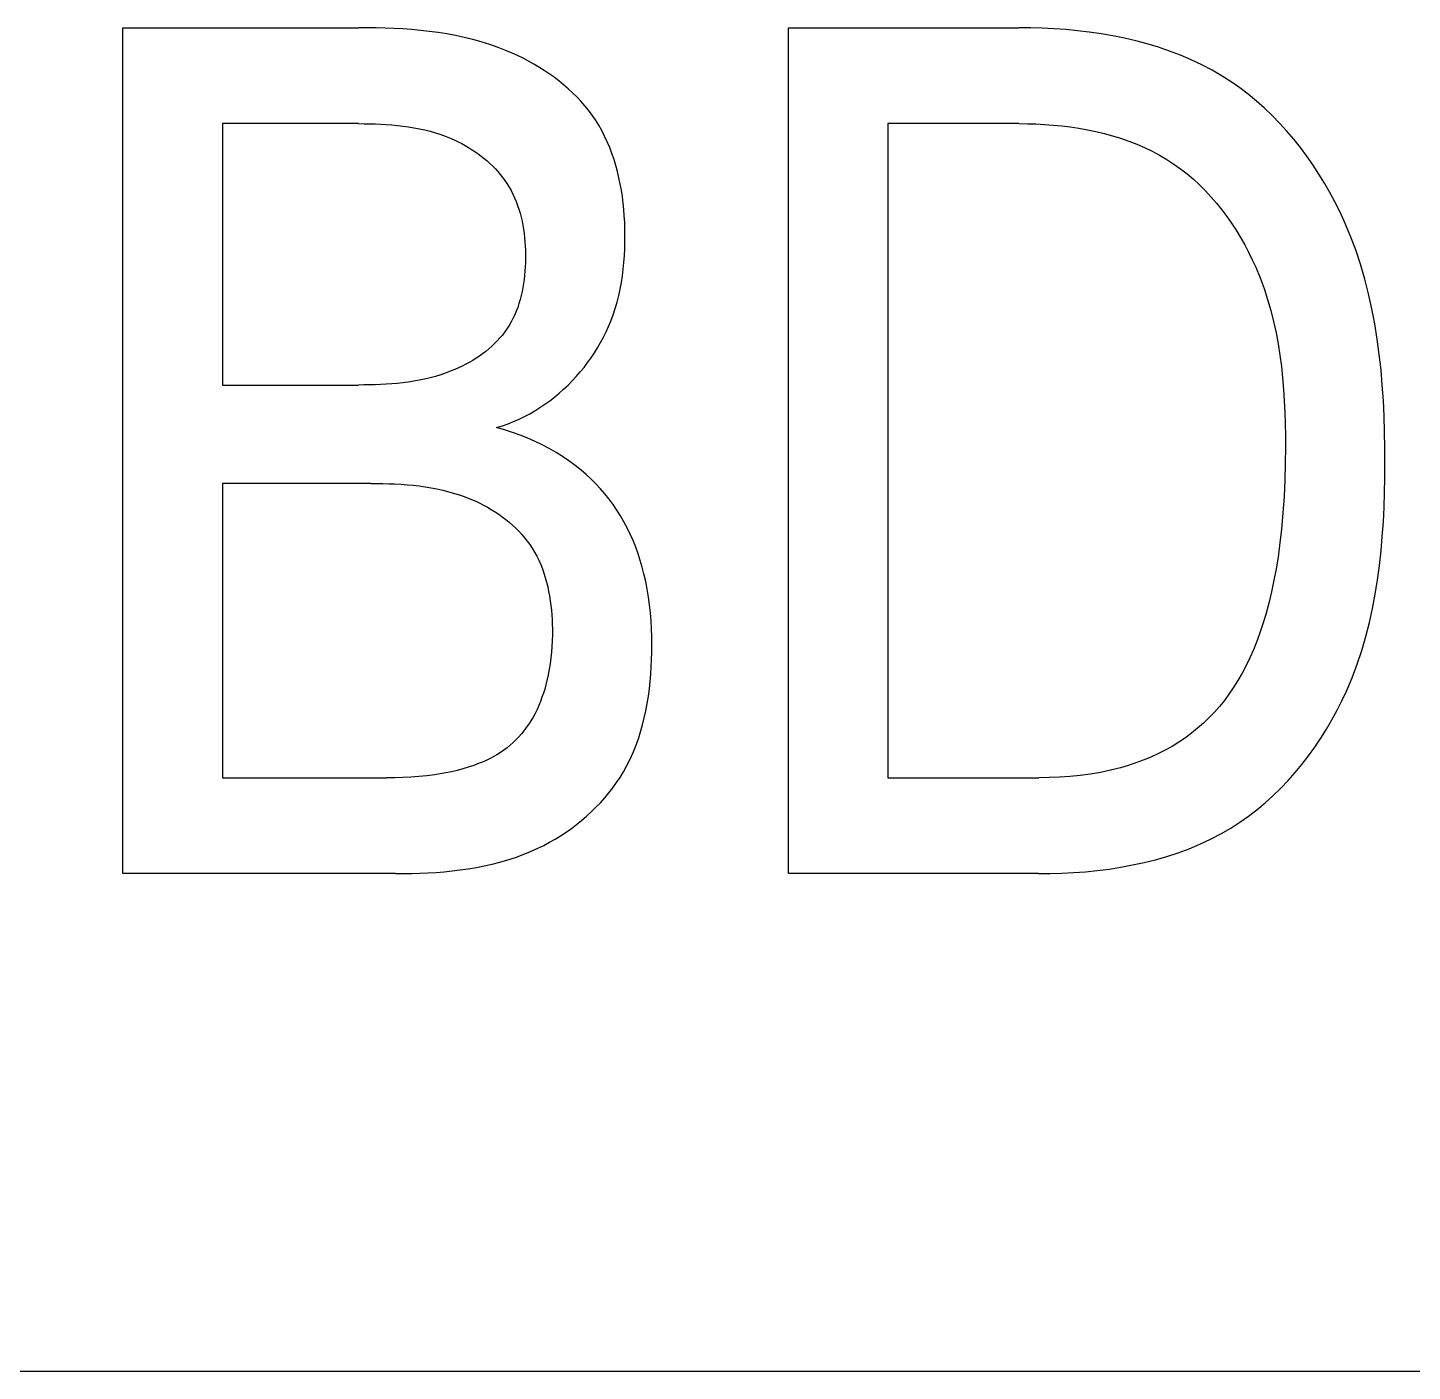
# Model space of a CAD drawing. Extents: x 10 to 952, y 6 to 232.
# Drawn here: x 792.17 to 794.203, y 146.897 to 148.87 of the extents above; entities that cross this region are included whole.
import ezdxf

# ---------------------------------------------------------------- set-up
doc = ezdxf.new("R2010")
doc.units = 0
doc.header["$LTSCALE"] = 5
doc.header["$MEASUREMENT"] = 0
doc.layers.get('0').update_dxf_attribs({"linetype": 'CONTINUOUS'})

msp = doc.modelspace()

# ---------------------------------------------------------------- linework, layer by layer
at = {"color": 7, "linetype": 'Continuous'}
for p, q in [((792.3095, 147.6275), (792.3095, 148.8696)), ((792.3095, 148.8696), (792.6555, 148.8696)), ((792.6685, 148.8696), (792.6555, 148.8696)), ((792.6815, 148.8694), (792.6685, 148.8696)), ((792.6945, 148.869), (792.6815, 148.8694)), ((792.7075, 148.8685), (792.6945, 148.869)), ((792.7205, 148.8678), (792.7075, 148.8685)), ((792.7335, 148.8668), (792.7205, 148.8678)), ((793.2869, 147.6275), (793.2869, 148.8696)), ((793.2869, 148.8696), (793.6254, 148.8696)), ((793.6425, 148.8695), (793.6254, 148.8696)), ((793.6597, 148.869), (793.6425, 148.8695)), ((793.677, 148.8681), (793.6597, 148.869)), ((793.6943, 148.8669), (793.677, 148.8681)), ((792.7465, 148.8657), (792.7335, 148.8668)), ((792.7594, 148.8642), (792.7465, 148.8657)), ((792.7723, 148.8625), (792.7594, 148.8642)), ((792.7852, 148.8604), (792.7723, 148.8625)), ((792.798, 148.8581), (792.7852, 148.8604)), ((792.8107, 148.8554), (792.798, 148.8581)), ((792.8233, 148.8523), (792.8107, 148.8554)), ((792.8359, 148.8488), (792.8233, 148.8523)), ((792.8484, 148.8449), (792.8359, 148.8488)), ((793.7116, 148.8652), (793.6943, 148.8669)), ((793.7288, 148.8632), (793.7116, 148.8652)), ((793.7461, 148.8607), (793.7288, 148.8632)), ((793.7632, 148.8577), (793.7461, 148.8607)), ((793.7803, 148.8543), (793.7632, 148.8577)), ((793.7972, 148.8504), (793.7803, 148.8543)), ((793.8139, 148.8459), (793.7972, 148.8504)), ((792.8607, 148.8406), (792.8484, 148.8449)), ((792.873, 148.8358), (792.8607, 148.8406)), ((792.8811, 148.8323), (792.873, 148.8358)), ((792.8892, 148.8286), (792.8811, 148.8323)), ((792.8972, 148.8247), (792.8892, 148.8286)), ((793.8305, 148.8409), (793.8139, 148.8459)), ((793.8468, 148.8354), (793.8305, 148.8409)), ((793.8629, 148.8293), (793.8468, 148.8354)), ((793.8786, 148.8225), (793.8629, 148.8293)), ((792.9052, 148.8206), (792.8972, 148.8247)), ((792.913, 148.8162), (792.9052, 148.8206)), ((792.9206, 148.8117), (792.913, 148.8162)), ((792.9282, 148.807), (792.9206, 148.8117)), ((792.9356, 148.802), (792.9282, 148.807)), ((793.8941, 148.8152), (793.8786, 148.8225)), ((793.9092, 148.8072), (793.8941, 148.8152)), ((793.924, 148.7986), (793.9092, 148.8072)), ((792.9428, 148.7968), (792.9356, 148.802)), ((792.9499, 148.7915), (792.9428, 148.7968)), ((792.9568, 148.7859), (792.9499, 148.7915)), ((793.9371, 148.7902), (793.924, 148.7986)), ((793.9498, 148.7813), (793.9371, 148.7902)), ((792.9634, 148.7801), (792.9568, 148.7859)), ((792.9699, 148.7742), (792.9634, 148.7801)), ((792.9761, 148.768), (792.9699, 148.7742)), ((792.9821, 148.7616), (792.9761, 148.768)), ((793.9622, 148.7719), (793.9498, 148.7813)), ((793.9742, 148.7619), (793.9622, 148.7719)), ((792.9879, 148.7551), (792.9821, 148.7616)), ((792.9934, 148.7483), (792.9879, 148.7551)), ((792.9985, 148.7414), (792.9934, 148.7483)), ((793.9859, 148.7516), (793.9742, 148.7619)), ((793.9972, 148.7407), (793.9859, 148.7516)), ((792.4556, 148.7288), (792.4556, 148.3449)), ((792.6555, 148.7288), (792.4556, 148.7288)), ((792.6555, 148.7288), (792.6637, 148.7287)), ((792.6637, 148.7287), (792.6718, 148.7286)), ((792.6718, 148.7286), (792.68, 148.7284)), ((792.68, 148.7284), (792.6881, 148.728)), ((792.6881, 148.728), (792.6963, 148.7276)), ((792.6963, 148.7276), (792.7045, 148.727)), ((792.7045, 148.727), (792.7126, 148.7262)), ((792.7126, 148.7262), (792.7208, 148.7252)), ((793.0035, 148.7343), (792.9985, 148.7414)), ((793.0083, 148.7265), (793.0035, 148.7343)), ((793.0128, 148.7186), (793.0083, 148.7265)), ((793.4331, 148.7288), (793.4331, 147.7683)), ((793.6254, 148.7288), (793.4331, 148.7288)), ((793.6254, 148.7288), (793.6378, 148.7287)), ((793.6378, 148.7287), (793.6504, 148.7283)), ((793.6504, 148.7283), (793.663, 148.7276)), ((793.663, 148.7276), (793.6756, 148.7267)), ((793.6756, 148.7267), (793.6882, 148.7255)), ((793.6882, 148.7255), (793.7008, 148.7239)), ((794.0082, 148.7295), (793.9972, 148.7407)), ((794.0188, 148.7179), (794.0082, 148.7295)), ((792.7208, 148.7252), (792.7289, 148.7241)), ((792.7289, 148.7241), (792.7369, 148.7228)), ((792.7369, 148.7228), (792.7449, 148.7212)), ((792.7449, 148.7212), (792.7529, 148.7195)), ((792.7529, 148.7195), (792.7608, 148.7175)), ((792.7608, 148.7175), (792.7687, 148.7152)), ((792.7687, 148.7152), (792.7765, 148.7127)), ((792.7765, 148.7127), (792.7842, 148.7099)), ((792.7842, 148.7099), (792.7918, 148.7068)), ((792.7918, 148.7068), (792.7969, 148.7045)), ((793.017, 148.7104), (793.0128, 148.7186)), ((793.0209, 148.7021), (793.017, 148.7104)), ((793.7008, 148.7239), (793.7134, 148.722)), ((793.7134, 148.722), (793.7259, 148.7198)), ((793.7259, 148.7198), (793.7383, 148.7173)), ((793.7383, 148.7173), (793.7506, 148.7143)), ((793.7506, 148.7143), (793.7628, 148.711)), ((793.7628, 148.711), (793.7748, 148.7073)), ((793.7748, 148.7073), (793.7867, 148.7032)), ((794.029, 148.7059), (794.0188, 148.7179)), ((794.0388, 148.6936), (794.029, 148.7059)), ((792.7969, 148.7045), (792.802, 148.702)), ((792.802, 148.702), (792.8071, 148.6995)), ((792.8071, 148.6995), (792.812, 148.6968)), ((792.812, 148.6968), (792.8169, 148.6939)), ((792.8169, 148.6939), (792.8217, 148.6909)), ((792.8217, 148.6909), (792.8265, 148.6878)), ((792.8265, 148.6878), (792.8311, 148.6846)), ((793.0245, 148.6937), (793.0209, 148.7021)), ((793.0278, 148.685), (793.0245, 148.6937)), ((793.0308, 148.6763), (793.0278, 148.685)), ((793.7867, 148.7032), (793.7984, 148.6987)), ((793.7984, 148.6987), (793.8099, 148.6937)), ((793.8099, 148.6937), (793.8211, 148.6883)), ((793.8211, 148.6883), (793.8321, 148.6824)), ((794.0483, 148.681), (794.0388, 148.6936)), ((792.8311, 148.6846), (792.8356, 148.6812)), ((792.8356, 148.6812), (792.8401, 148.6777)), ((792.8401, 148.6777), (792.8444, 148.6741)), ((792.8444, 148.6741), (792.8485, 148.6703)), ((792.8485, 148.6703), (792.8526, 148.6664)), ((792.8526, 148.6664), (792.8565, 148.6624)), ((793.0335, 148.6674), (793.0308, 148.6763)), ((793.0359, 148.6584), (793.0335, 148.6674)), ((793.8321, 148.6824), (793.8428, 148.6761)), ((793.8428, 148.6761), (793.8529, 148.6694)), ((793.8529, 148.6694), (793.8628, 148.6624)), ((794.0573, 148.668), (794.0483, 148.681)), ((794.066, 148.6548), (794.0573, 148.668)), ((792.8565, 148.6624), (792.8602, 148.6583)), ((792.8602, 148.6583), (792.8638, 148.6541)), ((792.8638, 148.6541), (792.8672, 148.6498)), ((792.8672, 148.6498), (792.8705, 148.6453)), ((792.8705, 148.6453), (792.8736, 148.6407)), ((793.038, 148.6493), (793.0359, 148.6584)), ((793.04, 148.6401), (793.038, 148.6493)), ((793.8628, 148.6624), (793.8723, 148.6549)), ((793.8723, 148.6549), (793.8816, 148.647)), ((793.8816, 148.647), (793.8905, 148.6387)), ((794.0743, 148.6414), (794.066, 148.6548)), ((792.8736, 148.6407), (792.8767, 148.6357)), ((792.8767, 148.6357), (792.8796, 148.6305)), ((792.8796, 148.6305), (792.8823, 148.6252)), ((792.8823, 148.6252), (792.8848, 148.6199)), ((793.0416, 148.6309), (793.04, 148.6401)), ((793.043, 148.6216), (793.0416, 148.6309)), ((793.8905, 148.6387), (793.8992, 148.6301)), ((793.8992, 148.6301), (793.9075, 148.6212)), ((794.0821, 148.6277), (794.0743, 148.6414)), ((794.0896, 148.6138), (794.0821, 148.6277)), ((792.8848, 148.6199), (792.887, 148.6144)), ((792.887, 148.6144), (792.8891, 148.6088)), ((792.8891, 148.6088), (792.891, 148.6031)), ((793.0442, 148.6122), (793.043, 148.6216)), ((793.0452, 148.6028), (793.0442, 148.6122)), ((793.9075, 148.6212), (793.9156, 148.6119)), ((793.9156, 148.6119), (793.9233, 148.6024)), ((794.0966, 148.5998), (794.0896, 148.6138)), ((792.891, 148.6031), (792.8928, 148.5974)), ((792.8928, 148.5974), (792.8943, 148.5915)), ((792.8943, 148.5915), (792.8957, 148.5857)), ((792.8957, 148.5857), (792.8968, 148.5797)), ((793.0459, 148.5934), (793.0452, 148.6028)), ((793.0465, 148.5839), (793.0459, 148.5934)), ((793.0468, 148.5745), (793.0465, 148.5839)), ((793.9233, 148.6024), (793.9307, 148.5925)), ((793.9307, 148.5925), (793.9378, 148.5825)), ((794.1032, 148.5856), (794.0966, 148.5998)), ((794.112, 148.5647), (794.1032, 148.5856)), ((792.8968, 148.5797), (792.8979, 148.5737)), ((792.8979, 148.5737), (792.8987, 148.5676)), ((792.8987, 148.5676), (792.8994, 148.5615)), ((793.0469, 148.565), (793.0468, 148.5745)), ((793.0469, 148.555), (793.0469, 148.565)), ((793.9378, 148.5825), (793.9445, 148.5721)), ((793.9445, 148.5721), (793.951, 148.5616)), ((794.12, 148.5435), (794.112, 148.5647)), ((792.8994, 148.5615), (792.9, 148.5554)), ((792.9, 148.5554), (792.9004, 148.5493)), ((792.9004, 148.5493), (792.9007, 148.5431)), ((792.9007, 148.5431), (792.9008, 148.5369)), ((793.0461, 148.535), (793.0466, 148.5449)), ((793.0466, 148.5449), (793.0469, 148.555)), ((793.951, 148.5616), (793.9571, 148.5509)), ((793.9571, 148.5509), (793.9628, 148.5401)), ((794.1271, 148.5222), (794.12, 148.5435)), ((792.9007, 148.5245), (792.9004, 148.5184)), ((792.9008, 148.5307), (792.9007, 148.5245)), ((792.9008, 148.5369), (792.9008, 148.5307)), ((793.0444, 148.5152), (793.0454, 148.525)), ((793.0454, 148.525), (793.0461, 148.535)), ((793.9628, 148.5401), (793.9682, 148.529)), ((793.9682, 148.529), (793.9733, 148.5179)), ((794.1334, 148.5006), (794.1271, 148.5222)), ((792.8995, 148.5061), (792.8988, 148.5001)), ((792.9, 148.5122), (792.8995, 148.5061)), ((792.9004, 148.5184), (792.9, 148.5122)), ((793.0416, 148.4956), (793.0432, 148.5053)), ((793.0432, 148.5053), (793.0444, 148.5152)), ((793.9733, 148.5179), (793.9797, 148.5023)), ((793.9797, 148.5023), (793.9856, 148.4865)), ((792.8958, 148.4821), (792.8944, 148.4762)), ((792.897, 148.488), (792.8958, 148.4821)), ((792.898, 148.494), (792.897, 148.488)), ((792.8988, 148.5001), (792.898, 148.494)), ((793.0377, 148.4763), (793.0398, 148.4859)), ((793.0398, 148.4859), (793.0416, 148.4956)), ((793.9856, 148.4865), (793.9907, 148.4705)), ((794.139, 148.4788), (794.1334, 148.5006)), ((792.8912, 148.4647), (792.8893, 148.459)), ((792.8929, 148.4704), (792.8912, 148.4647)), ((792.8944, 148.4762), (792.8929, 148.4704)), ((793.0325, 148.4574), (793.0353, 148.4668)), ((793.0353, 148.4668), (793.0377, 148.4763)), ((793.9907, 148.4705), (793.9954, 148.4544)), ((794.1439, 148.4568), (794.139, 148.4788)), ((792.8824, 148.4427), (792.8797, 148.4375)), ((792.8849, 148.448), (792.8824, 148.4427)), ((792.8872, 148.4535), (792.8849, 148.448)), ((792.8893, 148.459), (792.8872, 148.4535)), ((793.026, 148.4389), (793.0294, 148.4481)), ((793.0294, 148.4481), (793.0325, 148.4574)), ((793.9954, 148.4544), (793.9994, 148.4382)), ((794.1481, 148.4347), (794.1439, 148.4568)), ((792.8703, 148.4229), (792.8668, 148.4184)), ((792.8736, 148.4275), (792.8703, 148.4229)), ((792.8767, 148.4324), (792.8736, 148.4275)), ((792.8797, 148.4375), (792.8767, 148.4324)), ((793.0152, 148.4151), (793.0191, 148.423)), ((793.0191, 148.423), (793.0227, 148.4309)), ((793.0227, 148.4309), (793.026, 148.4389)), ((793.9994, 148.4382), (794.003, 148.4218)), ((794.003, 148.4218), (794.006, 148.4053)), ((794.1517, 148.4123), (794.1481, 148.4347)), ((792.8511, 148.4019), (792.8468, 148.3981)), ((792.8553, 148.4058), (792.8511, 148.4019)), ((792.8593, 148.4099), (792.8553, 148.4058)), ((792.8632, 148.4141), (792.8593, 148.4099)), ((792.8668, 148.4184), (792.8632, 148.4141)), ((793.0067, 148.3998), (793.0111, 148.4074)), ((793.0111, 148.4074), (793.0152, 148.4151)), ((794.006, 148.4053), (794.0086, 148.3887)), ((794.1547, 148.3899), (794.1517, 148.4123)), ((792.8232, 148.3812), (792.8181, 148.3782)), ((792.8281, 148.3843), (792.8232, 148.3812)), ((792.833, 148.3875), (792.8281, 148.3843)), ((792.8377, 148.3909), (792.833, 148.3875)), ((792.8423, 148.3944), (792.8377, 148.3909)), ((792.8468, 148.3981), (792.8423, 148.3944)), ((792.992, 148.3779), (792.9972, 148.3851)), ((792.9972, 148.3851), (793.002, 148.3924)), ((793.002, 148.3924), (793.0067, 148.3998)), ((794.0086, 148.3887), (794.0108, 148.372)), ((794.1572, 148.3674), (794.1547, 148.3899)), ((792.7763, 148.36), (792.7685, 148.3576)), ((792.7841, 148.3627), (792.7763, 148.36)), ((792.7918, 148.3656), (792.7841, 148.3627)), ((792.7972, 148.3678), (792.7918, 148.3656)), ((792.8025, 148.3702), (792.7972, 148.3678)), ((792.8078, 148.3727), (792.8025, 148.3702)), ((792.813, 148.3754), (792.8078, 148.3727)), ((792.8181, 148.3782), (792.813, 148.3754)), ((792.9754, 148.3575), (792.9811, 148.3641)), ((792.9811, 148.3641), (792.9867, 148.3709)), ((792.9867, 148.3709), (792.992, 148.3779)), ((794.0108, 148.372), (794.0126, 148.3553)), ((794.1591, 148.3447), (794.1572, 148.3674)), ((792.4556, 148.3449), (792.6555, 148.3449)), ((792.6636, 148.345), (792.6555, 148.3449)), ((792.6718, 148.3451), (792.6636, 148.345)), ((792.6799, 148.3453), (792.6718, 148.3451)), ((792.688, 148.3456), (792.6799, 148.3453)), ((792.6962, 148.3461), (792.688, 148.3456)), ((792.7043, 148.3466), (792.6962, 148.3461)), ((792.7124, 148.3473), (792.7043, 148.3466)), ((792.7205, 148.3482), (792.7124, 148.3473)), ((792.7286, 148.3493), (792.7205, 148.3482)), ((792.7367, 148.3505), (792.7286, 148.3493)), ((792.7447, 148.352), (792.7367, 148.3505)), ((792.7527, 148.3536), (792.7447, 148.352)), ((792.7606, 148.3555), (792.7527, 148.3536)), ((792.7685, 148.3576), (792.7606, 148.3555)), ((792.9568, 148.3387), (792.9632, 148.3447)), ((792.9632, 148.3447), (792.9694, 148.351)), ((792.9694, 148.351), (792.9754, 148.3575)), ((794.0126, 148.3553), (794.014, 148.3385)), ((794.1606, 148.322), (794.1591, 148.3447)), ((792.9293, 148.3167), (792.9365, 148.3218)), ((792.9365, 148.3218), (792.9434, 148.3272)), ((792.9434, 148.3272), (792.9502, 148.3329)), ((792.9502, 148.3329), (792.9568, 148.3387)), ((794.014, 148.3385), (794.0151, 148.3217)), ((794.0151, 148.3217), (794.0159, 148.3048)), ((794.1617, 148.2992), (794.1606, 148.322)), ((792.8913, 148.2948), (792.8992, 148.2986)), ((792.8992, 148.2986), (792.907, 148.3027)), ((792.907, 148.3027), (792.9146, 148.3071)), ((792.9146, 148.3071), (792.922, 148.3118)), ((792.922, 148.3118), (792.9293, 148.3167)), ((794.0159, 148.3048), (794.0164, 148.2879)), ((794.1624, 148.2763), (794.1617, 148.2992)), ((792.8584, 148.2824), (792.8668, 148.2851)), ((792.8701, 148.2791), (792.8584, 148.2824)), ((792.8668, 148.2851), (792.8751, 148.288)), ((792.8816, 148.2754), (792.8701, 148.2791)), ((792.8751, 148.288), (792.8833, 148.2912)), ((792.8833, 148.2912), (792.8913, 148.2948)), ((794.0164, 148.2879), (794.0167, 148.2711)), ((792.893, 148.2714), (792.8816, 148.2754)), ((792.9042, 148.2669), (792.893, 148.2714)), ((792.9148, 148.2622), (792.9042, 148.2669)), ((792.9253, 148.2572), (792.9148, 148.2622)), ((794.0167, 148.2711), (794.0168, 148.2543)), ((794.1628, 148.2534), (794.1624, 148.2763)), ((792.9355, 148.2518), (792.9253, 148.2572)), ((792.9456, 148.2461), (792.9355, 148.2518)), ((792.9552, 148.2401), (792.9456, 148.2461)), ((792.9646, 148.2337), (792.9552, 148.2401)), ((794.0168, 148.2543), (794.0166, 148.2299)), ((794.1629, 148.2305), (794.1628, 148.2534)), ((792.9737, 148.227), (792.9646, 148.2337)), ((792.9826, 148.2199), (792.9737, 148.227)), ((792.99, 148.2135), (792.9826, 148.2199)), ((794.0166, 148.2299), (794.016, 148.2057)), ((794.1628, 148.2089), (794.1629, 148.2305)), ((792.4556, 148.2006), (792.4556, 147.7683)), ((792.6737, 148.2006), (792.4556, 148.2006)), ((792.6737, 148.2006), (792.6825, 148.2005)), ((792.6825, 148.2005), (792.6914, 148.2004)), ((792.6914, 148.2004), (792.7002, 148.2001)), ((792.7002, 148.2001), (792.7091, 148.1998)), ((792.7091, 148.1998), (792.718, 148.1992)), ((792.718, 148.1992), (792.7268, 148.1986)), ((792.7268, 148.1986), (792.7357, 148.1977)), ((792.7357, 148.1977), (792.7445, 148.1967)), ((792.7445, 148.1967), (792.7533, 148.1955)), ((792.9972, 148.2068), (792.99, 148.2135)), ((793.0042, 148.1998), (792.9972, 148.2068)), ((793.0109, 148.1926), (793.0042, 148.1998)), ((794.016, 148.2057), (794.0149, 148.1815)), ((794.1624, 148.1873), (794.1628, 148.2089)), ((792.7533, 148.1955), (792.7621, 148.1941)), ((792.7621, 148.1941), (792.7708, 148.1924)), ((792.7708, 148.1924), (792.7794, 148.1905)), ((792.7794, 148.1905), (792.788, 148.1883)), ((792.788, 148.1883), (792.7966, 148.1859)), ((792.7966, 148.1859), (792.8051, 148.1832)), ((792.8051, 148.1832), (792.8134, 148.1801)), ((792.8134, 148.1801), (792.8217, 148.1768)), ((792.8217, 148.1768), (792.8276, 148.1742)), ((793.0173, 148.1852), (793.0109, 148.1926)), ((793.0235, 148.1775), (793.0173, 148.1852)), ((793.0294, 148.1696), (793.0235, 148.1775)), ((794.0149, 148.1815), (794.0132, 148.1574)), ((794.1616, 148.1657), (794.1624, 148.1873)), ((792.8276, 148.1742), (792.8335, 148.1714)), ((792.8335, 148.1714), (792.8393, 148.1685)), ((792.8393, 148.1685), (792.845, 148.1654)), ((792.845, 148.1654), (792.8506, 148.1621)), ((792.8506, 148.1621), (792.8561, 148.1587)), ((792.8561, 148.1587), (792.8615, 148.1551)), ((793.0349, 148.1614), (793.0294, 148.1696)), ((793.0402, 148.1531), (793.0349, 148.1614)), ((794.0132, 148.1574), (794.0111, 148.1333)), ((794.1606, 148.1442), (794.1616, 148.1657)), ((792.8615, 148.1551), (792.8667, 148.1513)), ((792.8667, 148.1513), (792.8719, 148.1474)), ((792.8719, 148.1474), (792.8769, 148.1434)), ((792.8769, 148.1434), (792.8817, 148.1392)), ((792.8817, 148.1392), (792.8864, 148.1348)), ((793.0454, 148.1442), (793.0402, 148.1531)), ((793.0502, 148.1352), (793.0454, 148.1442)), ((794.1591, 148.1227), (794.1606, 148.1442)), ((792.8864, 148.1348), (792.8909, 148.1303)), ((792.8909, 148.1303), (792.8953, 148.1256)), ((792.8953, 148.1256), (792.8994, 148.1208)), ((792.8994, 148.1208), (792.9034, 148.1158)), ((792.9034, 148.1158), (792.9071, 148.1107)), ((793.0547, 148.1259), (793.0502, 148.1352)), ((793.0588, 148.1165), (793.0547, 148.1259)), ((793.0626, 148.1069), (793.0588, 148.1165)), ((794.0111, 148.1333), (794.0083, 148.1093)), ((794.1573, 148.1013), (794.1591, 148.1227)), ((792.9071, 148.1107), (792.9106, 148.1055)), ((792.9106, 148.1055), (792.9141, 148.0997)), ((792.9141, 148.0997), (792.9173, 148.0937)), ((793.0661, 148.0973), (793.0626, 148.1069)), ((793.0693, 148.0875), (793.0661, 148.0973)), ((794.0083, 148.1093), (794.0059, 148.0922)), ((794.1549, 148.0801), (794.1573, 148.1013)), ((792.9173, 148.0937), (792.9203, 148.0877)), ((792.9203, 148.0877), (792.9231, 148.0814)), ((792.9231, 148.0814), (792.9256, 148.0751)), ((792.9256, 148.0751), (792.9279, 148.0687)), ((793.0722, 148.0777), (793.0693, 148.0875)), ((793.0748, 148.0677), (793.0722, 148.0777)), ((794.0032, 148.0752), (794, 148.0582)), ((794.0059, 148.0922), (794.0032, 148.0752)), ((794.1521, 148.0589), (794.1549, 148.0801)), ((792.9279, 148.0687), (792.9299, 148.0621)), ((792.9299, 148.0621), (792.9318, 148.0555)), ((792.9318, 148.0555), (792.9334, 148.0488)), ((793.0774, 148.0564), (793.0748, 148.0677)), ((793.0796, 148.045), (793.0774, 148.0564)), ((794, 148.0582), (793.9965, 148.0413)), ((794.1487, 148.0379), (794.1521, 148.0589)), ((792.9334, 148.0488), (792.9348, 148.042)), ((792.9348, 148.042), (792.9361, 148.0352)), ((792.9361, 148.0352), (792.9372, 148.0283)), ((793.0814, 148.0336), (793.0796, 148.045)), ((793.9965, 148.0413), (793.9924, 148.0245)), ((794.1448, 148.017), (794.1487, 148.0379)), ((792.9372, 148.0283), (792.938, 148.0214)), ((792.938, 148.0214), (792.9388, 148.0144)), ((792.9388, 148.0144), (792.9393, 148.0075)), ((793.083, 148.0221), (793.0814, 148.0336)), ((793.0842, 148.0105), (793.083, 148.0221)), ((793.9924, 148.0245), (793.9879, 148.0079)), ((794.1402, 147.9962), (794.1448, 148.017)), ((792.9393, 148.0075), (792.9398, 148.0005)), ((792.9398, 148.0005), (792.94, 147.9936)), ((792.94, 147.9936), (792.9402, 147.9866)), ((793.0851, 147.9989), (793.0842, 148.0105)), ((793.0858, 147.9872), (793.0851, 147.9989)), ((793.9879, 148.0079), (793.9828, 147.9913)), ((794.1349, 147.9756), (794.1402, 147.9962)), ((792.9402, 147.9781), (792.94, 147.9695)), ((792.9402, 147.9866), (792.9402, 147.9781)), ((793.0862, 147.9755), (793.0858, 147.9872)), ((793.0863, 147.9638), (793.0862, 147.9755)), ((793.9788, 147.9794), (793.9744, 147.9676)), ((793.9828, 147.9913), (793.9788, 147.9794)), ((794.1289, 147.9553), (794.1349, 147.9756)), ((792.939, 147.9526), (792.9381, 147.9442)), ((792.9396, 147.961), (792.939, 147.9526)), ((792.94, 147.9695), (792.9396, 147.961)), ((793.086, 147.9421), (793.0863, 147.9529)), ((793.0863, 147.9529), (793.0863, 147.9638)), ((793.9697, 147.9559), (793.9646, 147.9444)), ((793.9744, 147.9676), (793.9697, 147.9559)), ((794.1222, 147.9351), (794.1289, 147.9553)), ((792.937, 147.9358), (792.9357, 147.9275)), ((792.9381, 147.9442), (792.937, 147.9358)), ((793.0855, 147.9313), (793.086, 147.9421)), ((793.9592, 147.933), (793.9533, 147.9219)), ((793.9646, 147.9444), (793.9592, 147.933)), ((794.1147, 147.9152), (794.1222, 147.9351)), ((792.9341, 147.9192), (792.9323, 147.9109)), ((792.9357, 147.9275), (792.9341, 147.9192)), ((793.0839, 147.9096), (793.0849, 147.9204)), ((793.0849, 147.9204), (793.0855, 147.9313)), ((793.9533, 147.9219), (793.9471, 147.911)), ((794.1064, 147.8955), (794.1147, 147.9152)), ((792.9271, 147.8924), (792.925, 147.8864)), ((792.929, 147.8986), (792.9271, 147.8924)), ((792.9307, 147.9047), (792.929, 147.8986)), ((792.9323, 147.9109), (792.9307, 147.9047)), ((793.0813, 147.888), (793.0828, 147.8988)), ((793.0828, 147.8988), (793.0839, 147.9096)), ((793.9403, 147.9004), (793.9339, 147.891)), ((793.9471, 147.911), (793.9403, 147.9004)), ((794.0998, 147.8813), (794.1064, 147.8955)), ((792.9204, 147.8744), (792.9177, 147.8686)), ((792.9228, 147.8803), (792.9204, 147.8744)), ((792.925, 147.8864), (792.9228, 147.8803)), ((793.0776, 147.8667), (793.0796, 147.8774)), ((793.0796, 147.8774), (793.0813, 147.888)), ((793.9199, 147.8731), (793.9124, 147.8646)), ((793.9271, 147.8819), (793.9199, 147.8731)), ((793.9339, 147.891), (793.9271, 147.8819)), ((794.0927, 147.8673), (794.0998, 147.8813)), ((792.9086, 147.8517), (792.9054, 147.8467)), ((792.9118, 147.8572), (792.9086, 147.8517)), ((792.9149, 147.8628), (792.9118, 147.8572)), ((792.9177, 147.8686), (792.9149, 147.8628)), ((793.0727, 147.8458), (793.0753, 147.8562)), ((793.0753, 147.8562), (793.0776, 147.8667)), ((793.9045, 147.8564), (793.8963, 147.8485)), ((793.9124, 147.8646), (793.9045, 147.8564)), ((794.0772, 147.8398), (794.0852, 147.8534)), ((794.0852, 147.8534), (794.0927, 147.8673)), ((792.8947, 147.8327), (792.8909, 147.8283)), ((792.8985, 147.8372), (792.8947, 147.8327)), ((792.902, 147.8419), (792.8985, 147.8372)), ((792.9054, 147.8467), (792.902, 147.8419)), ((793.0665, 147.8253), (793.0698, 147.8355)), ((793.0698, 147.8355), (793.0727, 147.8458)), ((793.879, 147.8338), (793.8699, 147.827)), ((793.8878, 147.8409), (793.879, 147.8338)), ((793.8963, 147.8485), (793.8878, 147.8409)), ((794.0688, 147.8264), (794.0772, 147.8398)), ((792.8737, 147.8123), (792.869, 147.8088)), ((792.8782, 147.816), (792.8737, 147.8123)), ((792.8826, 147.82), (792.8782, 147.816)), ((792.8868, 147.824), (792.8826, 147.82)), ((792.8909, 147.8283), (792.8868, 147.824)), ((793.0588, 147.8054), (793.0628, 147.8153)), ((793.0628, 147.8153), (793.0665, 147.8253)), ((793.8503, 147.8143), (793.8401, 147.8086)), ((793.8602, 147.8204), (793.8503, 147.8143)), ((793.8699, 147.827), (793.8602, 147.8204)), ((794.0508, 147.8005), (794.06, 147.8133)), ((794.06, 147.8133), (794.0688, 147.8264)), ((792.8363, 147.7908), (792.8305, 147.7885)), ((792.8421, 147.7933), (792.8363, 147.7908)), ((792.8477, 147.796), (792.8421, 147.7933)), ((792.8532, 147.7989), (792.8477, 147.796)), ((792.8586, 147.802), (792.8532, 147.7989)), ((792.8639, 147.8053), (792.8586, 147.802)), ((792.869, 147.8088), (792.8639, 147.8053)), ((793.0497, 147.7862), (793.0545, 147.7957)), ((793.0545, 147.7957), (793.0588, 147.8054)), ((793.7971, 147.79), (793.786, 147.7863)), ((793.8081, 147.794), (793.7971, 147.79)), ((793.819, 147.7985), (793.8081, 147.794)), ((793.8296, 147.8033), (793.819, 147.7985)), ((793.8401, 147.8086), (793.8296, 147.8033)), ((794.0411, 147.788), (794.0508, 147.8005)), ((792.7441, 147.7702), (792.7324, 147.7693)), ((792.7558, 147.7713), (792.7441, 147.7702)), ((792.7674, 147.7728), (792.7558, 147.7713)), ((792.7757, 147.7741), (792.7674, 147.7728)), ((792.784, 147.7755), (792.7757, 147.7741)), ((792.7923, 147.7772), (792.784, 147.7755)), ((792.8005, 147.7791), (792.7923, 147.7772)), ((792.8086, 147.7812), (792.8005, 147.7791)), ((792.8167, 147.7836), (792.8086, 147.7812)), ((792.8247, 147.7863), (792.8167, 147.7836)), ((792.8305, 147.7885), (792.8247, 147.7863)), ((793.0396, 147.7689), (793.0445, 147.7769)), ((793.0445, 147.7769), (793.0497, 147.7862)), ((793.7002, 147.7701), (793.6851, 147.7691)), ((793.7153, 147.7716), (793.7002, 147.7701)), ((793.7303, 147.7736), (793.7153, 147.7716)), ((793.7452, 147.7762), (793.7303, 147.7736)), ((793.7601, 147.7793), (793.7452, 147.7762)), ((793.7748, 147.783), (793.7601, 147.7793)), ((793.786, 147.7863), (793.7748, 147.783)), ((794.0206, 147.7641), (794.0311, 147.7759)), ((794.0311, 147.7759), (794.0411, 147.788)), ((792.4556, 147.7683), (792.6972, 147.7683)), ((792.7089, 147.7684), (792.6972, 147.7683)), ((792.7206, 147.7688), (792.7089, 147.7684)), ((792.7324, 147.7693), (792.7206, 147.7688)), ((793.0231, 147.746), (793.0289, 147.7535)), ((793.0289, 147.7535), (793.0344, 147.7611)), ((793.0344, 147.7611), (793.0396, 147.7689)), ((793.4331, 147.7683), (793.6549, 147.7683)), ((793.67, 147.7685), (793.6549, 147.7683)), ((793.6851, 147.7691), (793.67, 147.7685)), ((793.9985, 147.7418), (794.0097, 147.7527)), ((794.0097, 147.7527), (794.0206, 147.7641)), ((793.0042, 147.7249), (793.0108, 147.7317)), ((793.0108, 147.7317), (793.0171, 147.7388)), ((793.0171, 147.7388), (793.0231, 147.746)), ((793.9749, 147.7213), (793.9869, 147.7313)), ((793.9869, 147.7313), (793.9985, 147.7418)), ((792.9831, 147.7056), (792.9904, 147.7118)), ((792.9904, 147.7118), (792.9974, 147.7182)), ((792.9974, 147.7182), (793.0042, 147.7249)), ((793.9499, 147.7029), (793.9626, 147.7118)), ((793.9626, 147.7118), (793.9749, 147.7213)), ((792.9523, 147.6832), (792.9603, 147.6884)), ((792.9603, 147.6884), (792.9681, 147.6939)), ((792.9681, 147.6939), (792.9757, 147.6996)), ((792.9757, 147.6996), (792.9831, 147.7056)), ((793.922, 147.6859), (793.9368, 147.6945)), ((793.9368, 147.6945), (793.9499, 147.7029)), ((792.9191, 147.6648), (792.9276, 147.669)), ((792.9276, 147.669), (792.936, 147.6735)), ((792.936, 147.6735), (792.9442, 147.6782)), ((792.9442, 147.6782), (792.9523, 147.6832)), ((793.8753, 147.6641), (793.8912, 147.6707)), ((793.8912, 147.6707), (793.9068, 147.678)), ((793.9068, 147.678), (793.922, 147.6859)), ((792.8633, 147.6444), (792.8747, 147.6477)), ((792.8747, 147.6477), (792.886, 147.6514)), ((792.886, 147.6514), (792.8972, 147.6555)), ((792.8972, 147.6555), (792.9082, 147.6599)), ((792.9082, 147.6599), (792.9191, 147.6648)), ((793.8092, 147.6438), (793.8261, 147.648)), ((793.8261, 147.648), (793.8427, 147.6528)), ((793.8427, 147.6528), (793.8592, 147.6582)), ((793.8592, 147.6582), (793.8753, 147.6641)), ((792.71, 147.6275), (792.3095, 147.6275)), ((792.71, 147.6275), (792.7219, 147.6275)), ((792.7219, 147.6275), (792.7337, 147.6277)), ((792.7337, 147.6277), (792.7456, 147.6281)), ((792.7456, 147.6281), (792.7575, 147.6286)), ((792.7575, 147.6286), (792.7694, 147.6294)), ((792.7694, 147.6294), (792.7813, 147.6303)), ((792.7813, 147.6303), (792.7932, 147.6315)), ((792.7932, 147.6315), (792.805, 147.6329)), ((792.805, 147.6329), (792.8168, 147.6346)), ((792.8168, 147.6346), (792.8286, 147.6366)), ((792.8286, 147.6366), (792.8402, 147.6389)), ((792.8402, 147.6389), (792.8518, 147.6415)), ((792.8518, 147.6415), (792.8633, 147.6444)), ((793.6541, 147.6275), (793.2869, 147.6275)), ((793.6541, 147.6275), (793.6713, 147.6276)), ((793.6713, 147.6276), (793.6885, 147.6282)), ((793.6885, 147.6282), (793.7058, 147.6291)), ((793.7058, 147.6291), (793.7232, 147.6304)), ((793.7232, 147.6304), (793.7405, 147.6321)), ((793.7405, 147.6321), (793.7578, 147.6343)), ((793.7578, 147.6343), (793.7751, 147.637)), ((793.7751, 147.637), (793.7922, 147.6402)), ((793.7922, 147.6402), (793.8092, 147.6438)), ((791.0546, 146.8968), (801.2843, 146.8968))]:
    msp.add_line(p, q, dxfattribs=at)

doc.saveas('drawing.dxf')
